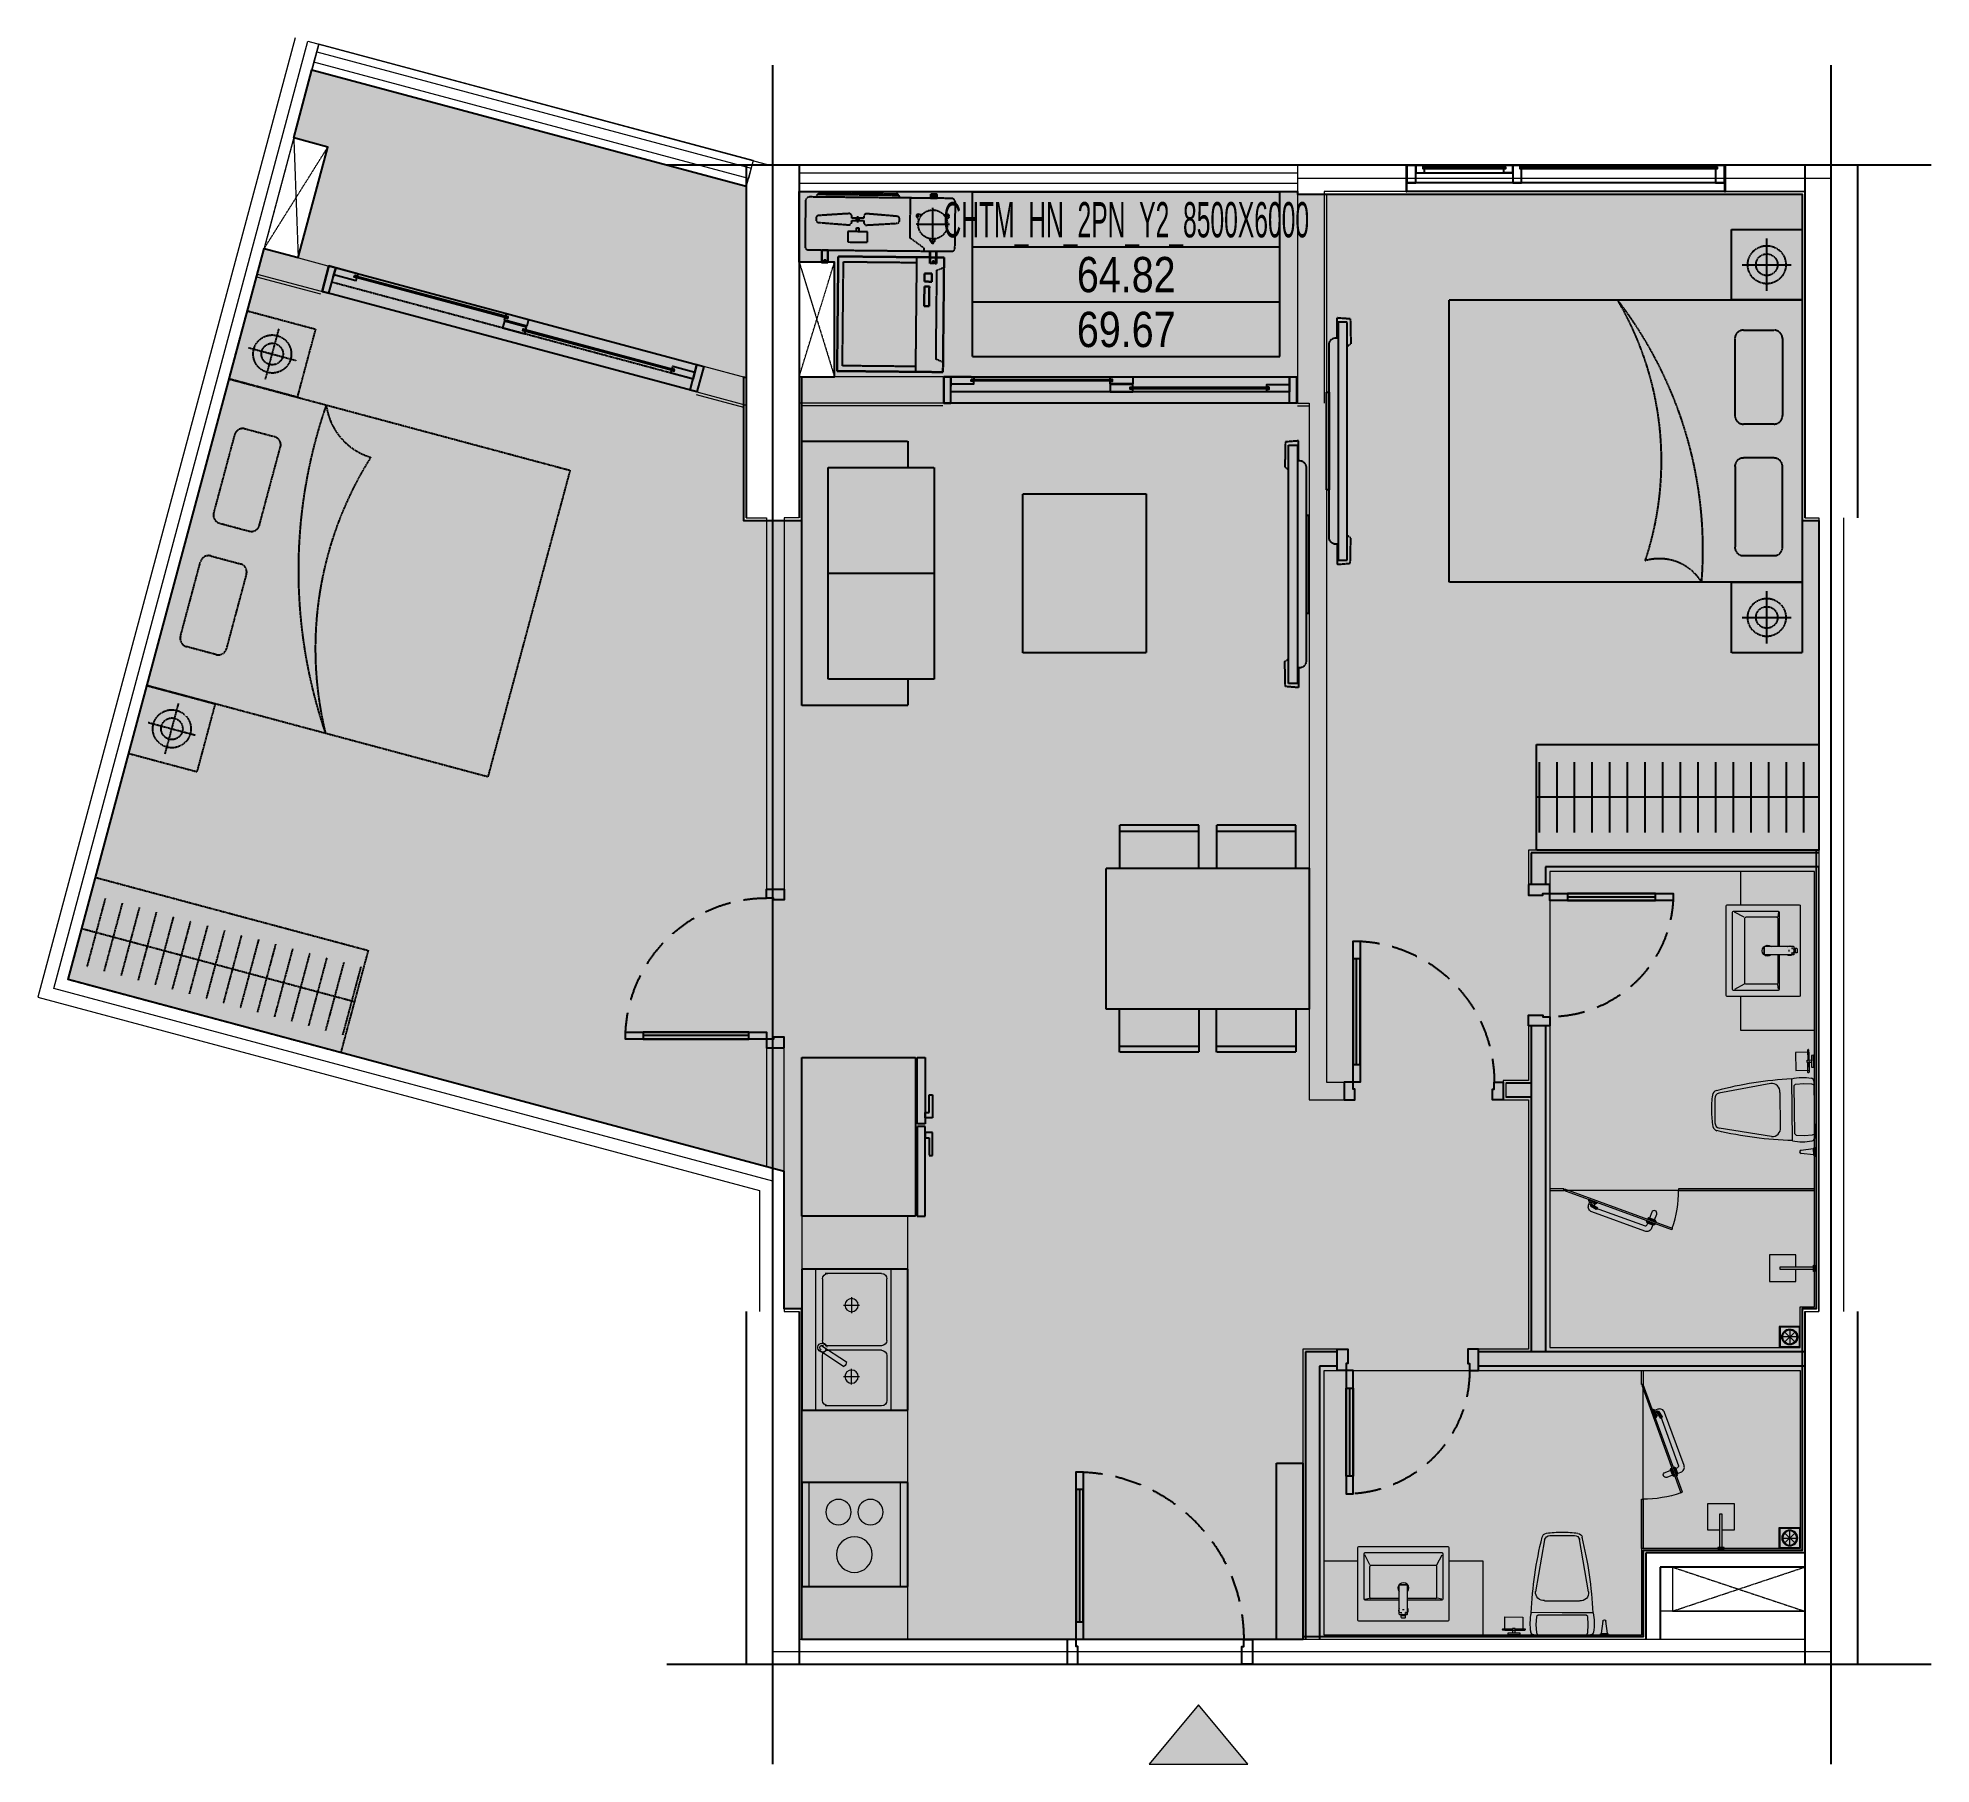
# Model space of a CAD drawing. Header units: millimetres. Extents: x -4041 to 6692, y -567 to 9221.
import ezdxf
from ezdxf.enums import TextEntityAlignment as Align

# ---------------------------------------------------------------- set-up
doc = ezdxf.new("R2010")
doc.units = ezdxf.units.MM
doc.linetypes.add('3PN B$0$HIDDENX2', pattern=[0.75, 0.5, -0.25])
doc.linetypes.add('HIDDEN', pattern=[9.525, 6.35, -3.175])
doc.layers.get('0').update_dxf_attribs({"color": 231})
doc.layers.get('DefPoints').update_dxf_attribs({"color": 191})
doc.layers.add('2PN_Y', color=7, linetype='Continuous', true_color=0xb8c7d1)
doc.layers.add('A-AREA-SPACE', color=130, linetype='Continuous', plot=False)
for name, color, linetype in [('A-CONC', 2, 'Continuous'), ('A-DOOR', 142, 'Continuous'), ('A-FURN', 251, 'HIDDEN'), ('A-WALL', 1, 'Continuous')]:
    doc.layers.add(name, color=color, linetype=linetype)
for name, color, linetype, lineweight in [('A-EQPM', 127, 'Continuous', 9), ('A-FNSH', 253, 'Continuous', 9), ('A-Hatch mau co cau', 7, 'Continuous', 9), ('A-HIDD', 45, 'HIDDEN', 9), ('A-RAIL', 153, 'Continuous', 9), ('A-WALL-INT', 31, 'Continuous', 20), ('A-WALL-PRTN', 6, 'Continuous', 9)]:
    doc.layers.add(name, color=color, linetype=linetype, lineweight=lineweight)
doc.styles.add('VTK_Arial', font='arial.ttf', dxfattribs={"width": 0.8})

# ---------------------------------------------------------------- blocks, each defined once
blk = doc.blocks.new('DT-CAN')
at = {"layer": 'DefPoints'}
for p, q in [((-871, 0), (871, 0)), ((-871, -934), (-871, 0)), ((871, -934), (871, 0)), ((-871, -311), (871, -311)), ((-871, -623), (871, -623)), ((-871, -934), (871, -934))]:
    blk.add_line(p, q, dxfattribs=at)
at = {"layer": 'DefPoints', "color": 7, "style": 'VTK_Arial', "width": 0.5}
blk.add_attdef('LOAICAN', text='', height=200, dxfattribs=at).set_placement((0, -258), align=Align.CENTER)
at = {"layer": 'DefPoints', "color": 5, "style": 'VTK_Arial', "width": 0.8}
blk.add_attdef('DT-TT', text='', height=200, dxfattribs=at).set_placement((0, -569), align=Align.CENTER)
at = {"layer": 'DefPoints', "color": 6, "style": 'VTK_Arial', "width": 0.8}
blk.add_attdef('DT-TIM', text='', height=200, dxfattribs=at).set_placement((0, -880), align=Align.CENTER)
blk = doc.blocks.new('A$C99de5d64')
at = {"layer": 'A-Hatch mau co cau', "true_color": 0xb30000}
h = blk.add_hatch(color=12, dxfattribs=at)
h.dxf.hatch_style = 1
h.paths.add_polyline_path([(-174.8, 210), (0, 0), (175.2, 210)])
at = {"layer": 'A-Hatch mau co cau', "color": 12, "true_color": 0xb30000}
blk.add_lwpolyline([(-174.8, 210), (0, 0), (175.2, 210)], close=True, dxfattribs=at)
blk = doc.blocks.new('*U89')
blk.add_line((2549, 150), (0, 150))
for points in [[(0, 150), (2549, 150), (2549, 0), (0, 0)], [(0, 105), (2549, 105), (2549, 45), (0, 45)]]:
    blk.add_lwpolyline(points, close=True)
blk = doc.blocks.new('*U90')
blk.add_line((2825, 150), (0, 150))
for points in [[(0, 150), (2825, 150), (2825, 0), (0, 0)], [(0, 105), (2825, 105), (2825, 45), (0, 45)]]:
    blk.add_lwpolyline(points, close=True)
blk = doc.blocks.new('F-PK-BANSOAN-01')
at = {"linetype": 'HIDDEN', "ltscale": 0.3}
blk.add_lwpolyline([(-700, -900), (-700, 0), (0, 0), (0, -900)], close=True, dxfattribs=at)
blk = doc.blocks.new('F-PN-GIUONG-2000X1600')
at = {"linetype": 'HIDDEN', "ltscale": 0.3}
for p, q in [((111, -198), (111, -656)), ((333, -151), (159, -151)), ((380, -656), (380, -198)), ((159, -704), (333, -704)), ((111, -1381), (111, -944)), ((159, -896), (333, -896)), ((380, -944), (380, -1381)), ((333, -1429), (159, -1429))]:
    blk.add_line(p, q, dxfattribs=at)
blk.add_lwpolyline([(2000, 0), (2000, -1600), (0, -1600), (0, 0), (2000, 0)], dxfattribs=at)
for centre, radius, start, end in [((2879, -183), 2317, 175.4814, 217.72), ((809, 149), 282, 212.0382, 286.6668), ((159, -198), 47.8, 90, 180), ((333, -198), 47.8, 0, 90), ((2591, -688), 1794, 161.5628, 210.5744), ((159, -656), 47.8, 180, 270), ((333, -656), 47.8, 270, 0), ((159, -944), 47.8, 90, 180), ((333, -944), 47.8, 0, 90), ((159, -1381), 47.8, 180, 270), ((333, -1381), 47.8, 270, 0)]:
    blk.add_arc(centre, radius, start, end, dxfattribs=at)
blk = doc.blocks.new('F-PN-GIUONG-2000X1800')
at = {"linetype": 'HIDDEN', "ltscale": 0.3}
for p, q in [((111, -298), (111, -756)), ((333, -251), (159, -251)), ((380, -756), (380, -298)), ((159, -804), (333, -804)), ((111, -1481), (111, -1044)), ((159, -996), (333, -996)), ((380, -1044), (380, -1481)), ((333, -1529), (159, -1529))]:
    blk.add_line(p, q, dxfattribs=at)
blk.add_lwpolyline([(2000, 0), (2000, -1800), (0, -1800), (0, 0), (2000, 0)], dxfattribs=at)
for centre, radius, start, end in [((3425, -206), 2863, 175.8647, 213.8198), ((899, 135), 356, 202.3222, 268.4967), ((159, -298), 47.8, 90, 180), ((333, -298), 47.8, 0, 90), ((2828, -825), 2030, 162.6746, 208.6994), ((159, -756), 47.8, 180, 270), ((333, -756), 47.8, 270, 0), ((159, -1044), 47.8, 90, 180), ((333, -1044), 47.8, 0, 90), ((159, -1481), 47.8, 180, 270), ((333, -1481), 47.8, 270, 0)]:
    blk.add_arc(centre, radius, start, end, dxfattribs=at)
blk = doc.blocks.new('*U24')
at = {"linetype": 'HIDDEN', "ltscale": 0.3}
for p, q in [((-750, -150), (-750, -1350)), ((-150, -150), (-750, -150)), ((-150, -1350), (-150, -150)), ((-150, -750), (-750, -750)), ((-750, -1350), (-150, -1350))]:
    blk.add_line(p, q, dxfattribs=at)
blk.add_lwpolyline([(-600, -1350), (-600, -1500), (0, -1500), (0, 0), (-600, 0), (-600, -150)], dxfattribs=at)
blk = doc.blocks.new('F-PK-TV-01')
at = {"linetype": 'HIDDEN', "ltscale": 0.3}
for points in [[(0, -114), (0, 0), (-74, -6), (-77, -148), (-56, -165)], [(0, -1285), (0, -1399), (-74, -1393), (-77, -1251), (-56, -1234)]]:
    blk.add_lwpolyline(points, dxfattribs=at)
for points in [[(-6, -1375), (-56, -1375), (-56, -25), (-6, -25)], [(60, -423), (46, -423), (46, -977), (60, -977)]]:
    blk.add_lwpolyline(points, close=True, dxfattribs=at)
blk.add_lwpolyline([(-6, -1285), (7, -1285, 0.414214), (46, -1247), (46, -152, 0.414214), (7, -114), (-6, -114)], format="xyb", close=True, dxfattribs=at)
blk = doc.blocks.new('E-VS-VOISENTAM-01')
at = {"color": 0}
blk.add_lwpolyline([(-105, -8), (-105, -75), (-255, -75), (-255, 75), (-105, 75), (-105, 7)], dxfattribs=at)
for points in [[(-195, -8), (-6, -8), (-6, 7), (-195, 7)], [(-6, -18), (0, -18), (0, 18), (-6, 18)]]:
    blk.add_lwpolyline(points, close=True, dxfattribs=at)
blk = doc.blocks.new('E-VS-LAVABO-01')
at = {"extrusion": (0, 0, -1)}
for p, q in [((-260, 86), (-260, 494)), ((-254, 500), (254, 500)), ((-225, 206), (-225, 459)), ((-219, 465), (219, 465)), ((-190, 398), (-219, 454)), ((190, 398), (219, 454)), ((225, 459), (225, 206)), ((260, 494), (260, 86)), ((-190, 213), (-190, 389)), ((-184, 395), (184, 395)), ((190, 213), (190, 389)), ((-22, 284), (22, 284)), ((-24, 200), (-219, 200)), ((-218, 203), (-192, 208)), ((-24, 208), (-184, 208)), ((-25, 150), (-26, 150)), ((-24, 150), (-24, 152)), ((-15, 128), (-13, 128)), ((-12, 124), (-12, 128)), ((-12, 100), (-12, 114)), ((-10, 116), (-7, 116)), ((7, 116), (-7, 116)), ((5, 145), (-5, 145)), ((7, 116), (10, 116)), ((12, 124), (13, 124)), ((12, 100), (12, 114)), ((13, 126), (15, 126)), ((15, 124), (15, 124)), ((184, 208), (24, 208)), ((219, 200), (24, 200)), ((26, 150), (25, 150)), ((218, 203), (192, 208)), ((254, 80), (-254, 80)), ((10, 98), (-10, 98))]:
    blk.add_line(p, q, dxfattribs=at)
for p, q in [((-260, 420), (-450, 420)), ((-450, 420), (-450, 0)), ((450, 420), (260, 420)), ((450, 0), (450, 420)), ((-450, 0), (450, 0))]:
    blk.add_line(p, q)
at = {"extrusion": (0, 0, -1), "flags": 128}
for points in [[(24, 119), (24, 282), (24, 282)], [(-24, 119), (-24, 282), (-24, 282)], [(-22, 117), (-16, 117), (16, 117), (22, 117)], [(12, 115), (14, 116), (16, 117)], [(13, 129), (15, 129), (15, 128), (13, 128), (13, 124), (15, 124), (15, 124), (13, 124), (15, 124)], [(11, 114), (10, 114), (-10, 114), (-11, 114)], [(10, 108), (0, 108), (-10, 108)], [(-16, 117), (-14, 116), (-12, 115)]]:
    blk.add_lwpolyline(points, dxfattribs=at)
for points in [[(22, 284), (-22, 284)], [(-12, 129), (-12, 124), (-13, 124), (-13, 126), (-15, 126), (-15, 124), (-15, 124), (-15, 129), (-15, 129), (-15, 127), (-13, 127), (-13, 129)]]:
    blk.add_lwpolyline(points, close=True, dxfattribs=at)
at = {"extrusion": (0, 0, -1)}
for centre, radius, start, end in [((254, 494), 6, 0, 90), ((219, 459), 6, 0, 90), ((-219, 459), 6, 90, 180), ((-254, 494), 6, 90, 180), ((184, 389), 6, 0, 90), ((-184, 389), 6, 90, 180), ((0, 265), 31, 320.6269, 219.3731), ((22, 282), 1.99, 0.2151, 90.2135), ((-22, 282), 1.99, 89.7865, 179.7849), ((219, 206), 6, 270, 0), ((184, 213), 6, 270, 0), ((0, 140), 27.5, 330.7771, 28.2841), ((0, 140), 26.5, 334.9124, 24.2207), ((22, 119), 2, 270, 0), ((13, 128), 0.298, 89.7865, 179.7849), ((13, 124), 0.298, 180.2151, 270.2135), ((13, 124), 0.298, 180.2151, 270.2135), ((10, 114), 2, 40.2156, 90), ((10, 114), 2, 0, 39.6447), ((11, 113), 1.5, 0, 90), ((11, 110), 1.5, 270, 0), ((-10, 114), 2, 90, 139.5327), ((-11, 113), 1.5, 90, 180), ((-11, 110), 1.5, 180, 270), ((-10, 114), 2, 140.3628, 180), ((-22, 119), 2, 180, 270), ((0, 140), 27.5, 151.6482, 209.2229), ((0, 140), 26.5, 154.6839, 205.0876), ((-184, 213), 6, 180, 270), ((-219, 206), 6, 180, 270), ((254, 86), 6, 270, 0), ((10, 100), 2, 270, 0), ((-10, 100), 2, 180, 270), ((-254, 86), 6, 180, 270)]:
    blk.add_arc(centre, radius, start, end, dxfattribs=at)
for centre, major_axis, start_param, end_param in [((-22, 282), (2, 0), 1.570796, 3.141593), ((22, 282), (-2, 0), 3.141593, 4.712389)]:
    blk.add_ellipse(centre, major_axis=major_axis, ratio=0.984382, start_param=start_param, end_param=end_param)
for points, knots in [([(-24, 151), (-24, 151), (-24, 151), (-24, 153), (-24, 154), (-24, 156), (-24, 158), (-24, 159), (-24, 160)], [0, 0, 0, 0, 0.170042, 0.387138, 0.569985, 0.748798, 0.931358, 1, 1, 1, 1]), ([(-10, 108), (-11, 108), (-11, 108), (-11, 108), (-11, 108), (-11, 108), (-11, 108)], [0, 0, 0, 0, 0.250855, 0.500152, 0.749125, 1, 1, 1, 1]), ([(10, 108), (11, 108), (11, 108), (11, 108), (11, 108), (11, 108), (11, 108)], [0, 0, 0, 0, 0.250855, 0.500152, 0.749125, 1, 1, 1, 1]), ([(24, 151), (24, 151), (24, 151), (24, 153), (24, 154), (24, 156), (24, 158), (24, 159), (24, 160)], [0, 0, 0, 0, 0.170042, 0.387138, 0.569985, 0.748798, 0.931358, 1, 1, 1, 1])]:
    blk.add_open_spline(points, degree=3, knots=knots)
blk = doc.blocks.new('E-VS-BONCAU-01')
for p, q in [((-146, -14), (-140, 1)), ((-149, -57), (-146, -14)), ((-146, -104), (-149, -57)), ((-137, -112), (-146, -104)), ((145, -105), (136, -113)), ((145, -15), (148, -58)), ((148, -58), (145, -105)), ((213, -1), (265, -1)), ((222, -10), (257, -10)), ((230, -79), (222, -10)), ((257, -10), (248, -79)), ((0, -126), (-176, -126)), ((0, -113), (-137, -112)), ((-100, -194), (98, -195)), ((136, -113), (0, -113)), ((0, -126), (0, -126)), ((175, -127), (0, -126)), ((-151, -245), (-101, -540)), ((149, -246), (97, -541)), ((-71, -564), (-2, -565)), ((-2, -565), (67, -565))]:
    blk.add_line(p, q)
for points in [[(-307, -12), (-240, -12), (-240, 0), (-307, 0)], [(-325, -101), (-223, -101), (-223, -24), (-325, -24)], [(-281, -36), (-281, -12), (-266, -12), (-266, -36)]]:
    blk.add_lwpolyline(points, close=True)
for points in [[(160, -1), (0, 0), (-160, 1)], [(140, -1), (145, -15)]]:
    blk.add_lwpolyline(points)
for points in [[(-337, -33), (-281, -33), (-281, -27), (-337, -27, 1)], [(-211, -33), (-266, -33), (-266, -27), (-211, -27, -1)]]:
    blk.add_lwpolyline(points, format="xyb", close=True)
for centre, radius, start, end in [((225, 3), 12.8, 195.9303, 253.6299), ((239, -79), 8.72, 179.7801, 359.7801), ((253, 3), 12.8, 285.9303, 343.6299)]:
    blk.add_arc(centre, radius, start, end)
for centre, major_axis, ratio, start_param, end_param in [((-160, -18), (-12.9, -12.8), 1, 3.926991, 5.363819), ((-160, -18), (-12.9, -12.8), 1, 3.926991, 5.363819), ((-160, -18), (-12.9, -12.8), 1, 3.926991, 5.363819), ((160, -19), (-12.9, -12.8), 1, 2.490163, 3.926991), ((160, -19), (-12.9, -12.8), 1, 2.490163, 3.926991), ((-310, -60), (-492, 12), 0.754969, 2.992228, 3.290957), ((1639, -88), (-276, 1956), 0.917923, 1.461172, 1.68042), ((-106, -240), (-32.1, 32.3), 1, 5.374496, 7.190108), ((104, -240), (-32.3, -32.1), 1, 2.23467, 4.050282), ((-86, -546), (-22.1, -22), 1, -0.518895, 0.614897), ((-86, -546), (-22.1, -22), 1, -0.518895, 0.614897), ((-71, -533), (-21.8, 21.9), 1, 0.993435, 2.351364), ((-10, -28), (-394, -391), 1, 0.641923, 0.802984), ((-10, -28), (-394, -391), 1, 0.641923, 0.802984), ((10, -28), (-391, 394), 1, 2.338609, 2.49967), ((10, -28), (-391, 394), 1, 2.338609, 2.49967), ((67, -534), (-21.8, 21.9), 1, 2.361025, 3.718954), ((82, -546), (-22.1, -22), 1, 0.955899, 2.089692), ((82, -546), (-22.1, -22), 1, 0.955899, 2.089692)]:
    blk.add_ellipse(centre, major_axis=major_axis, ratio=ratio, start_param=start_param, end_param=end_param)
at = {"extrusion": (0, 0, -1)}
for centre, major_axis, ratio, start_param, end_param in [((309, -62), (492, 8), 0.754969, 2.992228, 3.290957), ((-1640, -75), (-291, -1954), 0.917923, 4.602765, 4.822013)]:
    blk.add_ellipse(centre, major_axis=major_axis, ratio=ratio, start_param=start_param, end_param=end_param, dxfattribs=at)
blk = doc.blocks.new('E-CHUNG-GATHOATSAN-01')
at = {"ltscale": 2}
for p, q in [((100, 60), (20, 60)), ((88, 88), (32, 32)), ((88, 32), (32, 88)), ((60, 20), (60, 100))]:
    blk.add_line(p, q, dxfattribs=at)
for points in [[(120, 120), (0, 120), (0, 0), (120, 0)], [(115, 115), (5, 115), (5, 5), (115, 5)]]:
    blk.add_lwpolyline(points, close=True, dxfattribs=at)
for radius in [45, 40]:
    blk.add_circle((60, 60), radius, dxfattribs=at)
blk = doc.blocks.new('*U29')
at = {"linetype": 'HIDDEN', "ltscale": 0.3}
for p, q in [((86, 500), (86, 101)), ((186, 500), (186, 101)), ((286, 500), (286, 101)), ((386, 500), (386, 101)), ((486, 500), (486, 101)), ((586, 500), (586, 101)), ((686, 500), (686, 101)), ((786, 500), (786, 101)), ((886, 500), (886, 101)), ((986, 500), (986, 101)), ((1086, 500), (1086, 101)), ((1186, 500), (1186, 101)), ((1286, 500), (1286, 101)), ((1386, 500), (1386, 101)), ((1486, 500), (1486, 101)), ((1586, 500), (1586, 101)), ((0, 300), (1600, 300))]:
    blk.add_line(p, q, dxfattribs=at)
blk.add_lwpolyline([(0, 0), (1600, 0), (1600, 600), (0, 600)], close=True, dxfattribs=at)
blk = doc.blocks.new('F-PN-DONGIUONG-01')
at = {"linetype": 'HIDDEN', "ltscale": 0.3}
for p, q in [((-200, -348), (-200, -52)), ((-339, -200), (-61, -200))]:
    blk.add_line(p, q, dxfattribs=at)
blk.add_lwpolyline([(0, -400), (-400, -400), (-400, 0), (0, 0)], close=True, dxfattribs=at)
for radius in [108, 61.3]:
    blk.add_circle((-200, -200), radius, dxfattribs=at)
blk = doc.blocks.new('*U32')
at = {"linetype": 'HIDDEN', "ltscale": 0.3}
for p, q in [((75, 644), (75, 400)), ((525, 644), (75, 644)), ((525, 400), (525, 644)), ((1075, 644), (625, 644)), ((625, 644), (625, 400)), ((1075, 400), (1075, 644)), ((75, 609), (525, 609)), ((625, 609), (1075, 609)), ((1150, 400), (0, 400)), ((0, 400), (0, -400)), ((1150, -400), (1150, 400)), ((0, -400), (1150, -400)), ((75, -644), (75, -400)), ((525, -400), (525, -644)), ((625, -644), (625, -400)), ((1075, -400), (1075, -644)), ((525, -609), (75, -609)), ((1075, -609), (625, -609)), ((525, -644), (75, -644)), ((1075, -644), (625, -644))]:
    blk.add_line(p, q, dxfattribs=at)
blk = doc.blocks.new('*U45')
at = {"linetype": 'HIDDEN', "ltscale": 0.3}
blk.add_line((1960, 85), (40, 85), dxfattribs=at)
for p, q in [((158, 15), (158, 24)), ((1061, 60), (1061, 69))]:
    blk.add_line(p, q)
blk.add_lwpolyline([(0, 0), (2000, 0), (2000, 150), (0, 150)], close=True)
for points in [[(40, 54), (40, 0), (0, 0), (0, 150), (40, 150), (40, 0), (40, 0), (40, 54)], [(1960, 54), (1960, 0), (2000, 0), (2000, 150), (1960, 150), (1960, 0), (1960, 0), (1960, 54)], [(155, 0), (40, 0), (40, 10), (40, 10), (40, 40), (155, 40), (162, 40), (170, 40), (170, 25), (155, 25), (155, 15)], [(155, 0), (162, 0), (170, 0), (170, 15), (155, 15)], [(158, 15), (954, 15), (954, 24), (158, 24)], [(1072, 45), (942, 45), (942, 45), (942, 45), (942, 85), (1057, 85), (1064, 85), (1072, 85), (1072, 70), (1057, 70), (1057, 60), (1072, 60), (1072, 45)], [(942, 0), (1072, 0), (1072, 0), (1072, 0), (1072, 40), (957, 40), (950, 40), (942, 40), (942, 25), (957, 25), (957, 15), (942, 15), (942, 0)], [(1061, 60), (1842, 60), (1842, 69), (1061, 69)], [(1960, 45), (1960, 45), (1960, 85), (1845, 85), (1838, 85), (1830, 85), (1830, 70), (1845, 70), (1845, 60)], [(1845, 60), (1830, 60), (1830, 45), (1960, 45), (1960, 45), (1960, 45), (1960, 45)]]:
    blk.add_lwpolyline(points)
blk = doc.blocks.new('*U118')
at = {"linetype": 'HIDDEN', "ltscale": 0.3}
blk.add_line((2160, 85), (40, 85), dxfattribs=at)
for p, q in [((158, 15), (158, 24)), ((1161, 60), (1161, 69))]:
    blk.add_line(p, q)
blk.add_lwpolyline([(0, 0), (2200, 0), (2200, 150), (0, 150)], close=True)
for points in [[(40, 54), (40, 0), (0, 0), (0, 150), (40, 150), (40, 0), (40, 0), (40, 54)], [(2160, 54), (2160, 0), (2200, 0), (2200, 150), (2160, 150), (2160, 0), (2160, 0), (2160, 54)], [(155, 0), (40, 0), (40, 10), (40, 10), (40, 40), (155, 40), (162, 40), (170, 40), (170, 25), (155, 25), (155, 15)], [(155, 0), (162, 0), (170, 0), (170, 15), (155, 15)], [(158, 15), (1054, 15), (1054, 24), (158, 24)], [(1172, 45), (1042, 45), (1042, 45), (1042, 45), (1042, 85), (1157, 85), (1164, 85), (1172, 85), (1172, 70), (1157, 70), (1157, 60), (1172, 60), (1172, 45)], [(1042, 0), (1172, 0), (1172, 0), (1172, 0), (1172, 40), (1057, 40), (1050, 40), (1042, 40), (1042, 25), (1057, 25), (1057, 15), (1042, 15), (1042, 0)], [(1161, 60), (2042, 60), (2042, 69), (1161, 69)], [(2160, 45), (2160, 45), (2160, 85), (2045, 85), (2038, 85), (2030, 85), (2030, 70), (2045, 70), (2045, 60)], [(2045, 60), (2030, 60), (2030, 45), (2160, 45), (2160, 45), (2160, 45), (2160, 45)]]:
    blk.add_lwpolyline(points)
blk = doc.blocks.new('*U43')
blk.add_line((0, -150), (1800, -150))
at = {"ltscale": 2000}
for points in [[(0, 0), (0, -150), (-5, -150), (-5, 0)], [(1805, 0), (1805, -150), (1800, -150), (1800, 0)]]:
    blk.add_lwpolyline(points, close=True, dxfattribs=at)
for points in [[(1800, 0), (0, 0), (0, -100), (1800, -100)], [(0, 0), (50, 0), (50, -100), (0, -100)], [(1150, 0), (1200, 0), (1200, -100), (1150, -100)], [(1200, 0), (1750, 0), (1750, -45), (1200, -45)], [(1250, 0), (1200, 0), (1200, -45), (1250, -45)], [(1700, 0), (1750, 0), (1750, -45), (1700, -45)], [(1750, 0), (1800, 0), (1800, -100), (1750, -100)], [(40, -10), (1160, -10), (1160, -20), (40, -20)], [(1240, -10), (1710, -10), (1710, -20), (1240, -20)]]:
    blk.add_lwpolyline(points, close=True)
blk = doc.blocks.new('*U94')
blk.add_line((-100, -70), (-850, -70))
for points in [[(140, 0), (140, -60), (40, -60), (40, -50), (0, -50), (0, 0)], [(0, -50), (-950, -50), (-950, -90), (0, -90)], [(-100, -50), (-100, -90), (-850, -90), (-850, -50)], [(140, -1050), (140, -990), (40, -990), (40, -1000), (0, -1000), (0, -1050)]]:
    blk.add_lwpolyline(points, close=True)
at = {"linetype": '3PN B$0$HIDDENX2', "ltscale": 300}
blk.add_arc((0, -50), 950, 180, 270, dxfattribs=at)
blk = doc.blocks.new('*U48')
blk.add_line((-100, -70), (-700, -70))
for points in [[(100, 0), (100, -60), (40, -60), (40, -50), (0, -50), (0, 0)], [(0, -50), (-800, -50), (-800, -90), (0, -90)], [(-100, -50), (-100, -90), (-700, -90), (-700, -50)], [(100, -900), (100, -840), (40, -840), (40, -850), (0, -850), (0, -900)]]:
    blk.add_lwpolyline(points, close=True)
at = {"linetype": '3PN B$0$HIDDENX2', "ltscale": 300}
blk.add_arc((0, -50), 800, 180, 270, dxfattribs=at)
blk = doc.blocks.new('*U47')
blk.add_line((-100, -70), (-600, -70))
for points in [[(120, 0), (120, -60), (40, -60), (40, -50), (0, -50), (0, 0)], [(0, -50), (-700, -50), (-700, -90), (0, -90)], [(-100, -50), (-100, -90), (-600, -90), (-600, -50)], [(120, -800), (120, -740), (40, -740), (40, -750), (0, -750), (0, -800)]]:
    blk.add_lwpolyline(points, close=True)
at = {"linetype": '3PN B$0$HIDDENX2', "ltscale": 300}
blk.add_arc((0, -50), 700, 180, 270, dxfattribs=at)
blk = doc.blocks.new('*U46')
blk.add_line((-100, -70), (-700, -70))
for points in [[(100, 0), (100, -60), (40, -60), (40, -50), (0, -50), (0, 0)], [(0, -50), (-800, -50), (-800, -90), (0, -90)], [(-100, -50), (-100, -90), (-700, -90), (-700, -50)], [(100, -900), (100, -840), (40, -840), (40, -850), (0, -850), (0, -900)]]:
    blk.add_lwpolyline(points, close=True)
at = {"linetype": '3PN B$0$HIDDENX2', "ltscale": 300}
blk.add_arc((0, -50), 800, 180, 270, dxfattribs=at)
blk = doc.blocks.new('*U91')
blk.add_line((-100, 70), (-600, 70))
for points in [[(120, 800), (120, 740), (40, 740), (40, 750), (0, 750), (0, 800)], [(0, 50), (-700, 50), (-700, 90), (0, 90)], [(-100, 50), (-100, 90), (-600, 90), (-600, 50)], [(120, 0), (120, 60), (40, 60), (40, 50), (0, 50), (0, 0)]]:
    blk.add_lwpolyline(points, close=True)
at = {"linetype": '3PN B$0$HIDDENX2', "ltscale": 300}
blk.add_arc((0, 50), 700, 90, 180, dxfattribs=at)
blk = doc.blocks.new('*U27')
at = {"linetype": 'HIDDEN', "ltscale": 0.3}
for p, q in [((650, 0), (0, 0)), ((0, 0), (0, -600)), ((0, 0), (0, -444)), ((0, 0), (650, 0)), ((650, -600), (650, 0)), ((650, 0), (650, -444)), ((30, -30), (620, -30)), ((30, -444), (30, -30)), ((620, -30), (620, -444)), ((0, -600), (0, -444)), ((650, -444), (0, -444)), ((620, -444), (30, -444)), ((373, -490), (373, -518)), ((484, -490), (373, -490)), ((373, -518), (484, -518)), ((484, -518), (484, -490)), ((512, -490), (512, -532)), ((558, -490), (512, -490)), ((512, -532), (558, -532)), ((558, -532), (558, -490)), ((650, -600), (650, -444)), ((0, -600), (650, -600)), ((0, -600), (650, -600)), ((56, -600), (72, -560)), ((72, -560), (578, -560)), ((578, -560), (594, -600))]:
    blk.add_line(p, q, dxfattribs=at)
for points in [[(650, -600), (0, -600), (0, 0), (650, 0)], [(650, -600), (0, -600), (0, -444), (0, 0), (650, 0), (650, -444)], [(30, -444), (30, -30), (620, -30), (620, -444)], [(484, -518), (373, -518), (373, -490), (484, -490)], [(558, -532), (512, -532), (512, -490), (558, -490)]]:
    blk.add_lwpolyline(points, close=True, dxfattribs=at)
blk = doc.blocks.new('E-CHUNG-CUCNONG-DH')
at = {"linetype": 'HIDDEN', "ltscale": 0.3}
for p, q in [((302, 304), (302, 323)), ((293, 314), (312, 314)), ((298, 57), (298, 246)), ((-127, 158), (-127, 194)), ((392, 151), (203, 151)), ((221, 195), (205, 205)), ((218, 208), (208, 192)), ((374, 195), (390, 205)), ((387, 192), (377, 208)), ((288, 54), (307, 54)), ((298, 63), (298, 44)), ((-302, -61), (-321, -61)), ((-312, -52), (-312, -71)), ((293, -61), (312, -61)), ((302, -52), (302, -71))]:
    blk.add_line(p, q, dxfattribs=at)
for points in [[(-364, 300), (-358, 314, -0.306678), (-345, 323), (90, 323, -0.306678), (103, 314), (109, 300)], [(219, 177), (206, 194, -0.677033), (215, 209), (236, 206)], [(359, 206), (380, 209, -0.677033), (389, 194), (376, 177)], [(314, 70), (306, 50, -0.677033), (289, 50), (281, 70)]]:
    blk.add_lwpolyline(points, format="xyb", dxfattribs=at)
for points in [[(283, 300), (321, 300), (321, 323), (283, 323)], [(-183, 47), (-72, 47), (-72, 106), (-183, 106)], [(283, 0), (321, 0), (321, -71), (283, -71)], [(-293, 0), (-331, 0), (-331, -71), (-293, -71)]]:
    blk.add_lwpolyline(points, close=True, dxfattribs=at)
for points in [[(286, 323), (286, 300)], [(318, 323), (318, 300)], [(103, 314), (-358, 314)], [(250, 0), (250, 16), (170, 73), (170, 300)], [(-134, 106), (-134, 128), (-121, 128), (-121, 106)], [(-328, -71), (-328, 0)], [(-296, -71), (-296, 0)], [(286, -71), (286, 0)], [(318, -71), (318, 0)]]:
    blk.add_lwpolyline(points, dxfattribs=at)
blk.add_lwpolyline([(-406, 0), (406, 0, 0.414214), (425, 19), (425, 276, 0.414214), (401, 300), (-401, 300, 0.414214), (-425, 276), (-425, 19, 0.414214)], format="xyb", close=True, dxfattribs=at)
for centre, radius in [((298, 151), 82.6), ((302, 314), 4.72), ((-312, -61), 4.72), ((302, -61), 4.72)]:
    blk.add_circle(centre, radius, dxfattribs=at)
blk.add_arc((-127, 257), 75.6, 61.0445, 118.9555, dxfattribs=at)
for points, weights, knots in [([(-162, 193), (-162, 188), (-162, 183), (-148, 183), (-134, 183), (-134, 176), (-134, 169), (-148, 169), (-162, 169), (-162, 164), (-162, 159), (-162, 152), (-167, 148), (-171, 144), (-177, 144), (-264, 150), (-351, 156), (-364, 158), (-364, 171), (-364, 176), (-364, 181), (-364, 194), (-351, 195), (-264, 202), (-177, 208), (-171, 208), (-167, 204), (-162, 200), (-162, 193)], [1, 1, 1, 1, 1, 1, 1, 1, 1, 1, 1, 0.916058650995, 1, 0.916058650995, 1, 1, 1, 0.734760240583, 1, 1, 1, 0.734760240583, 1, 1, 1, 0.916058650995, 1, 0.916058650995, 1], [0, 0, 0, 1, 1, 2, 2, 3, 3, 4, 4, 5, 5, 5.825313, 5.825313, 6.650626, 6.650626, 7.650626, 7.650626, 9.141593, 9.141593, 10.141593, 10.141593, 11.632559, 11.632559, 12.632559, 12.632559, 13.457872, 13.457872, 14.283185, 14.283185, 14.283185]), ([(96, 156), (9, 150), (-78, 144), (-84, 144), (-88, 148), (-93, 152), (-93, 159), (-93, 164), (-93, 169), (-107, 169), (-121, 169), (-121, 176), (-121, 183), (-107, 183), (-93, 183), (-93, 188), (-93, 193), (-93, 200), (-88, 204), (-84, 208), (-78, 208), (9, 202), (96, 195), (109, 194), (109, 181), (109, 176), (109, 171), (109, 158), (96, 156)], [1, 1, 1, 0.916058650995, 1, 0.916058650995, 1, 1, 1, 1, 1, 1, 1, 1, 1, 1, 1, 0.916058650995, 1, 0.916058650995, 1, 1, 1, 0.734760240583, 1, 1, 1, 0.734760240583, 1], [0, 0, 0, 1, 1, 1.825313, 1.825313, 2.650626, 2.650626, 3.650626, 3.650626, 4.650626, 4.650626, 5.650626, 5.650626, 6.650626, 6.650626, 7.650626, 7.650626, 8.475939, 8.475939, 9.301253, 9.301253, 10.301253, 10.301253, 11.792219, 11.792219, 12.792219, 12.792219, 14.283185, 14.283185, 14.283185])]:
    blk.add_rational_spline(points, weights, degree=2, knots=knots, dxfattribs=at)
blk = doc.blocks.new('*U51')
for p, q in [((0, -1500), (0, -80)), ((0, -1500), (0, -100)), ((-103, -271), (-78, -228)), ((-72, -267), (-55, -220)), ((-175, -548), (-192, -595)), ((-158, -555), (-175, -602))]:
    blk.add_line(p, q)
for points in [[(0, 0), (0, -80), (10, -80), (10, 0), (0, 0)], [(-100, -273), (-75, -230), (-78, -228), (-87, -230), (-106, -263), (-103, -271), (-100, -273)], [(-68, -268), (-51, -221), (-55, -220), (-63, -223), (-76, -259), (-72, -267), (-68, -268)], [(-171, -550), (-188, -597), (-192, -595), (-196, -588), (-183, -552), (-175, -548), (-171, -550)], [(-162, -553), (-179, -600), (-175, -602), (-167, -598), (-154, -562), (-158, -555), (-162, -553)], [(0, -730), (0, -1500), (10, -1500), (10, -730), (0, -730)]]:
    blk.add_lwpolyline(points)
blk.add_lwpolyline([(0, -80), (9, -83), (-213, -694), (-222, -691)], close=True)
for points in [[(-194, -584), (-213, -577, -0.414214), (-231, -539), (-121, -238, -0.414214), (-83, -220), (-64, -227), (-74, -255), (-84, -252, 0.414214), (-97, -258), (-199, -540, 0.414214), (-193, -552), (-184, -556), (-194, -584)], [(-166, -594), (-133, -606, 1), (-123, -578), (-156, -566), (-166, -594)]]:
    blk.add_lwpolyline(points, format="xyb")
at = {"ltscale": 5}
blk.add_arc((0, -80), 650, 250.8717, 270.3104, dxfattribs=at)
blk = doc.blocks.new('*U50')
for p, q in [((0, -1010), (0, -80)), ((0, -1010), (0, -100)), ((-103, -271), (-78, -228)), ((-72, -267), (-55, -220)), ((-175, -548), (-192, -595)), ((-158, -555), (-175, -602))]:
    blk.add_line(p, q)
for points in [[(0, 0), (0, -80), (10, -80), (10, 0), (0, 0)], [(-100, -273), (-75, -230), (-78, -228), (-87, -230), (-106, -263), (-103, -271), (-100, -273)], [(-68, -268), (-51, -221), (-55, -220), (-63, -223), (-76, -259), (-72, -267), (-68, -268)], [(-171, -550), (-188, -597), (-192, -595), (-196, -588), (-183, -552), (-175, -548), (-171, -550)], [(-162, -553), (-179, -600), (-175, -602), (-167, -598), (-154, -562), (-158, -555), (-162, -553)], [(0, -730), (0, -1010), (10, -1010), (10, -730), (0, -730)]]:
    blk.add_lwpolyline(points)
blk.add_lwpolyline([(0, -80), (9, -83), (-213, -694), (-222, -691)], close=True)
for points in [[(-194, -584), (-213, -577, -0.414214), (-231, -539), (-121, -238, -0.414214), (-83, -220), (-64, -227), (-74, -255), (-84, -252, 0.414214), (-97, -258), (-199, -540, 0.414214), (-193, -552), (-184, -556), (-194, -584)], [(-166, -594), (-133, -606, 1), (-123, -578), (-156, -566), (-166, -594)]]:
    blk.add_lwpolyline(points, format="xyb")
at = {"ltscale": 5}
blk.add_arc((0, -80), 650, 250.8717, 270.3104, dxfattribs=at)
blk = doc.blocks.new('*U122')
at = {"linetype": 'HIDDEN', "ltscale": 0.3, "extrusion": (0, 0, -1)}
for p, q in [((0, 700), (376, 700)), ((0, 654), (0, 700)), ((376, 654), (0, 654)), ((0, 0), (0, 645)), ((0, 645), (900, 645)), ((212, 740), (343, 740)), ((212, 721), (212, 740)), ((312, 721), (212, 721)), ((312, 700), (312, 721)), ((343, 700), (312, 700)), ((343, 740), (343, 700)), ((376, 700), (376, 654)), ((900, 700), (392, 700)), ((392, 700), (392, 654)), ((392, 654), (900, 654)), ((556, 740), (425, 740)), ((425, 740), (425, 700)), ((425, 700), (456, 700)), ((456, 700), (456, 721)), ((456, 721), (556, 721)), ((556, 721), (556, 740)), ((900, 654), (900, 700)), ((900, 645), (900, 0)), ((900, 0), (0, 0))]:
    blk.add_line(p, q, dxfattribs=at)
blk = doc.blocks.new('E-BEP-BEP-03LO')
at = {"ltscale": 0.3}
blk.add_lwpolyline([(560, -590), (40, -590), (40, 0), (560, 0)], close=True, dxfattribs=at)
for centre, radius in [((298, -181), 101), ((208, -422), 72), ((389, -422), 72)]:
    blk.add_circle(centre, radius, dxfattribs=at)
at = {"layer": 'DefPoints', "color": 250, "linetype": 'HIDDEN', "ltscale": 0.3}
blk.add_lwpolyline([(0, 0), (600, 0), (600, -590), (0, -590)], close=True, dxfattribs=at)
blk = doc.blocks.new('E-BEP-BORUABAT-02')
at = {"ltscale": 0.3}
for p, q in [((25, -452), (25, -132)), ((55, -117), (405, -117)), ((435, -452), (435, -132)), ((460, -452), (460, -132)), ((745, -117), (490, -117)), ((775, -452), (775, -132)), ((405, -482), (56, -482)), ((490, -482), (744, -482))]:
    blk.add_line(p, q, dxfattribs=at)
at = {"ltscale": 0.3, "extrusion": (-1.67159e-29, -3.30872e-24, -1)}
for p, q in [((160, -282), (250, -282)), ((205, -237), (205, -327)), ((655, -282), (565, -282)), ((610, -237), (610, -327))]:
    blk.add_line(p, q, dxfattribs=at)
at = {"ltscale": 0.3}
blk.add_lwpolyline([(800, -507), (0, -507), (0, -77), (800, -77)], close=True, dxfattribs=at)
for points in [[(457, -94), (552, -239)], [(527, -253), (433, -108)]]:
    blk.add_lwpolyline(points, dxfattribs=at)
for centre in [(205, -282), (610, -282)]:
    blk.add_circle(centre, 37.5, dxfattribs=at)
for centre, radius, start, end in [((445, -116), 25.7, 331.8915, 264.7733), ((445, -116), 14.2, 29.7349, 209.7349), ((55, -147), 30, 89.9997, 179.9997), ((405, -147), 30.1, 0.1202, 89.9498), ((490, -147), 30.1, 90.0496, 179.8793), ((745, -147), 30, 359.9997, 89.9997), ((528, -226), 26.9, 267.8441, 331.6257), ((55, -452), 30.4, 180.8098, 270.1366), ((404, -451), 30.8, 270.6184, 358.5045), ((491, -451), 30.8, 181.4949, 269.381), ((745, -452), 30.4, 269.8628, 359.1896)]:
    blk.add_arc(centre, radius, start, end, dxfattribs=at)
at = {"layer": 'DefPoints', "color": 250, "linetype": 'HIDDEN', "ltscale": 0.3}
blk.add_lwpolyline([(800, -600), (0, -600), (0, 0), (800, 0)], close=True, dxfattribs=at)
blk = doc.blocks.new('*U52')
at = {"ltscale": 0.3}
blk.add_lwpolyline([(600, 2400), (0, 2400), (0, 0), (600, 0)], close=True, dxfattribs=at)
blk = doc.blocks.new('F-PN-TUGIAY-01')
at = {"linetype": 'HIDDEN', "ltscale": 0.3}
blk.add_lwpolyline([(0, -1000), (150, -1000), (150, 0), (0, 0)], close=True, dxfattribs=at)

msp = doc.modelspace()

# ---------------------------------------------------------------- hatches: boundary and pattern name
at = {"layer": '2PN_Y'}
h = msp.add_hatch(color=256, dxfattribs=at)
h.dxf.hatch_style = 1
h.paths.add_polyline_path([(-2487, 9040), (-25, 8381), (-25, 7294), (-40, 7298), (-40, 6485), (290, 6485), (290, 7300), (475, 7300), (475, 7950), (275, 7950), (275, 8350), (3100, 8350), (3100, 8335), (5960, 8335), (5960, 6485), (6055, 6485), (6055, 4615), (6040, 4615), (6040, 2015), (5960, 2015), (5960, 645), (5060, 645), (5060, 155), (3130, 155), (3130, 140), (290, 140), (290, 2015), (190, 2015), (190, 2794), (-3869, 3881), (-2758, 8026), (-2565, 7975), (-2397, 8602), (-2590, 8654)])

# ---------------------------------------------------------------- linework, layer by layer
at = {"layer": 'A-AREA-SPACE'}
msp.add_lwpolyline([(-2487, 9040), (-25, 8381), (-25, 7294), (-40, 7298), (-40, 6485), (290, 6485), (290, 7300), (475, 7300), (475, 7950), (275, 7950), (275, 8350), (3100, 8350), (3100, 8335), (5960, 8335), (5960, 6485), (6055, 6485), (6055, 4615), (6040, 4615), (6040, 2015), (5960, 2015), (5960, 645), (5060, 645), (5060, 155), (3130, 155), (3130, 140), (290, 140), (290, 2015), (190, 2015), (190, 2794), (-3869, 3881), (-2758, 8026), (-2565, 7975), (-2397, 8602), (-2590, 8654)], close=True, dxfattribs=at)
at = {"layer": 'A-CONC', "ltscale": 0.3}
for p, q in [((-25, 8500), (-25, 6500)), ((-25, 8500), (-25, 6500)), ((275, 8500), (275, 6500)), ((275, 8500), (275, 6500)), ((5975, 8500), (5975, 6500)), ((6275, 8500), (6275, 6500)), ((-25, 2000), (-25, 0)), ((275, 2000), (275, 0)), ((5975, 2000), (5975, 0)), ((6275, 2000), (6275, 0))]:
    msp.add_line(p, q, dxfattribs=at)
at = {"layer": 'A-FNSH'}
for p, q in [((3720, 8350), (3250, 8350)), ((3250, 8350), (3250, 7150)), ((3720, 8335), (3265, 8335)), ((3265, 8335), (3265, 7150)), ((5520, 8350), (5975, 8350)), ((5520, 8335), (5960, 8335)), ((5960, 8335), (5960, 6485)), ((5975, 8350), (5975, 6500)), ((-2801, 7867), (-2439, 7770)), ((-2797, 7881), (-2435, 7784)), ((-309, 7199), (-40, 7127)), ((-305, 7214), (-25, 7139)), ((-40, 7127), (-40, 6485)), ((-25, 7139), (-25, 6500)), ((1090, 7150), (275, 7150)), ((275, 7150), (275, 6500)), ((1090, 7135), (290, 7135)), ((290, 7135), (290, 6485)), ((3100, 7150), (3165, 7150)), ((3100, 7135), (3165, 7135)), ((-40, 6485), (90, 6485)), ((-25, 6500), (90, 6500)), ((275, 6500), (190, 6500)), ((290, 6485), (190, 6485)), ((5960, 6485), (6055, 6485)), ((5975, 6500), (6055, 6500)), ((6055, 4615), (4410, 4615)), ((4410, 4615), (4410, 4420)), ((6055, 4600), (4425, 4600)), ((4425, 4600), (4425, 4420)), ((6055, 4520), (4505, 4520)), ((4505, 4520), (4505, 4420)), ((6055, 2000), (6055, 4520)), ((6030, 4495), (4530, 4495)), ((4530, 4495), (4530, 4420)), ((6030, 2025), (6030, 4495)), ((4530, 4330), (4530, 3670)), ((4410, 3620), (4410, 3310)), ((4425, 3620), (4425, 3295)), ((4505, 3620), (4505, 1770)), ((4530, 3620), (4530, 1795)), ((4410, 3310), (4265, 3310)), ((4265, 3310), (4265, 3200)), ((4425, 3295), (4280, 3295)), ((4280, 3295), (4280, 3215)), ((4265, 3200), (4410, 3200)), ((4280, 3215), (4425, 3215)), ((4410, 3200), (4410, 1785)), ((4425, 3215), (4425, 1770)), ((190, 2015), (290, 2015)), ((190, 2000), (275, 2000)), ((275, 2000), (275, 140)), ((290, 2015), (290, 140)), ((5950, 1795), (5950, 2025)), ((5950, 2025), (6030, 2025)), ((5975, 1770), (5975, 2000)), ((5975, 2000), (6055, 2000)), ((3325, 1785), (3130, 1785)), ((3130, 1785), (3130, 140)), ((3325, 1770), (3145, 1770)), ((3145, 1770), (3145, 140)), ((4410, 1785), (4125, 1785)), ((4425, 1770), (4125, 1770)), ((4505, 1770), (5975, 1770)), ((4530, 1795), (5950, 1795)), ((3225, 140), (3225, 1690)), ((3225, 1690), (3325, 1690)), ((3250, 165), (3250, 1665)), ((3250, 1665), (3325, 1665)), ((3415, 1665), (4075, 1665)), ((4125, 1690), (5975, 1690)), ((4125, 1665), (5950, 1665)), ((5950, 1665), (5950, 655)), ((5975, 1690), (5975, 630)), ((5950, 655), (5050, 655)), ((5050, 655), (5050, 165)), ((5975, 630), (5075, 630)), ((5075, 630), (5075, 140)), ((5075, 140), (3225, 140)), ((5050, 165), (3250, 165))]:
    msp.add_line(p, q, dxfattribs=at)
at = {"layer": 'A-HIDD', "lineweight": 5, "ltscale": 0.3}
for points in [[(-2758, 8026), (-2565, 7975), (-2397, 8602), (-2590, 8654)], [(275, 7300), (475, 7300), (475, 7950), (275, 7950)], [(5975, 300), (5975, 550), (5225, 550), (5225, 300)]]:
    msp.add_lwpolyline(points, close=True, dxfattribs=at)
for points in [[(-2758, 8026), (-2397, 8602)], [(-2590, 8654), (-2565, 7975)], [(275, 7950), (475, 7300)], [(275, 7300), (475, 7950)], [(5225, 550), (5975, 300)], [(5225, 300), (5975, 550)]]:
    msp.add_lwpolyline(points, dxfattribs=at)
at = {"layer": 'A-HIDD', "linetype": 'ByBlock', "lineweight": 5, "ltscale": 0.3}
msp.add_lwpolyline([(5975, 300), (5155, 300)], dxfattribs=at)
at = {"layer": 'A-WALL'}
for p, q in [((6055, 4600), (4425, 4600)), ((4425, 4600), (4425, 4420)), ((6055, 4520), (4505, 4520)), ((4505, 4520), (4505, 4420)), ((4425, 3620), (4425, 1770)), ((4505, 3620), (4505, 1770)), ((4425, 3295), (4280, 3295)), ((4425, 3215), (4280, 3215)), ((3325, 1770), (3145, 1770)), ((3145, 1770), (3145, 140)), ((5975, 1770), (4125, 1770)), ((3325, 1690), (3225, 1690)), ((3225, 1690), (3225, 140)), ((5975, 1690), (4125, 1690)), ((5975, 630), (5075, 630)), ((5075, 630), (5075, 140)), ((5975, 550), (5155, 550)), ((5155, 550), (5155, 140))]:
    msp.add_line(p, q, dxfattribs=at)
at = {"layer": 'A-WALL-INT'}
for p, q in [((-2583, 9221), (-4041, 3782)), ((-2448, 9185), (-3869, 3881)), ((3165, 7150), (3165, 3200)), ((3265, 7150), (3265, 3300)), ((90, 6500), (90, 4394)), ((190, 6500), (190, 4394)), ((6055, 6500), (6055, 2000)), ((6195, 6500), (6195, 2000)), ((90, 4394), (90, 4394)), ((190, 4394), (190, 4394)), ((-3869, 3881), (190, 2794)), ((-4041, 3782), (50, 2686)), ((3265, 3300), (3365, 3300)), ((3165, 3200), (3365, 3200)), ((190, 2794), (190, 2000)), ((50, 2686), (50, 2000)), ((1795, 140), (275, 140)), ((5975, 140), (2845, 140)), ((1795, 0), (275, 0)), ((5975, 0), (2845, 0))]:
    msp.add_line(p, q, dxfattribs=at)
msp.add_lwpolyline([(190, 2794), (190, 3494), (90, 3494), (90, 2820)], dxfattribs=at)
at = {"layer": 'A-WALL-PRTN'}
for p, q in [((3720, 8500), (3100, 8500)), ((3100, 8500), (3100, 7150)), ((5975, 8500), (5520, 8500)), ((3720, 8350), (3250, 8350)), ((3250, 8350), (3250, 7150)), ((5975, 8350), (5520, 8350)), ((-2758, 8026), (-2396, 7929)), ((-2797, 7881), (-2435, 7784)), ((1090, 7300), (275, 7300)), ((1090, 7150), (275, 7150))]:
    msp.add_line(p, q, dxfattribs=at)
msp.add_lwpolyline([(-2511, 9202), (109, 8500), (125, 8500), (3100, 8500), (3100, 8425), (6125, 8425), (6125, 70), (125, 70), (125, 2738), (-3950, 3830)], close=True, dxfattribs=at)
msp.add_lwpolyline([(-25, 7294), (-266, 7358), (-305, 7214), (-25, 7139)], dxfattribs=at)
at = {"layer": 'DefPoints', "ltscale": 0.2}
for p, q in [((6692, 8500), (-475, 8500)), ((-475, 0), (6692, 0))]:
    msp.add_line(p, q, dxfattribs=at)
for points in [[(125, -567), (125, 9067)], [(6125, -567), (6125, 9067)]]:
    msp.add_lwpolyline(points, dxfattribs=at)

# ---------------------------------------------------------------- block references
at = {"xscale": 1.600000000000002, "yscale": 1.600000000000002, "zscale": 1.600000000000002, "rotation": 180}
msp.add_blockref('A$C99de5d64', (2539, -231), dxfattribs=at)
at = {"layer": 'A-DOOR', "linetype": 'HIDDEN', "xscale": -1}
msp.add_blockref('*U43', (5520, 8500), dxfattribs=at)
at = {"layer": 'A-DOOR', "xscale": -1}
for name, p, rotation in [('*U118', (-2391, 7928), 165.000000000012), ('*U45', (1095, 7300), 180)]:
    msp.add_blockref(name, p, dxfattribs=dict(at, rotation=rotation))
at = {"layer": 'A-DOOR', "ltscale": 0.3, "xscale": -1}
msp.add_blockref('*U47', (4530, 4420), dxfattribs=at)
for name, p, rotation in [('*U46', (90, 3494), 180), ('*U48', (3365, 3300), 90), ('*U91', (3325, 1665), 270), ('*U94', (1795, 140), 90)]:
    msp.add_blockref(name, p, dxfattribs=dict(at, rotation=rotation))
at = {"layer": 'A-EQPM', "linetype": 'HIDDEN'}
for name, p, rotation in [('E-VS-LAVABO-01', (6030, 4045), 90), ('E-VS-BONCAU-01', (6030, 3145), 270.9566201192316), ('*U52', (890, 2540), 180), ('E-CHUNG-GATHOATSAN-01', (5950, 1795), 90), ('E-VS-VOISENTAM-01', (5500, 655), 270)]:
    msp.add_blockref(name, p, dxfattribs=dict(at, rotation=rotation))
at = {"layer": 'A-EQPM', "rotation": 90}
msp.add_blockref('*U51', (4530, 2685), dxfattribs=at)
at = {"layer": 'A-EQPM', "linetype": 'HIDDEN', "xscale": -1}
for name, p, rotation in [('E-VS-VOISENTAM-01', (6030, 2245), 180), ('E-VS-BONCAU-01', (4600, 165), 179.7801430631159)]:
    msp.add_blockref(name, p, dxfattribs=dict(at, rotation=rotation))
at = {"layer": 'A-EQPM', "xscale": -1}
for name, p, rotation in [('E-BEP-BORUABAT-02', (290, 2240), 90), ('E-BEP-BEP-03LO', (290, 440), 180)]:
    msp.add_blockref(name, p, dxfattribs=dict(at, rotation=rotation))
msp.add_blockref('*U50', (5060, 1665), dxfattribs=at)
at = {"layer": 'A-EQPM', "linetype": 'HIDDEN', "xscale": -1}
for name, p in [('E-CHUNG-GATHOATSAN-01', (5950, 655)), ('E-VS-LAVABO-01', (3700, 165))]:
    msp.add_blockref(name, p, dxfattribs=at)
at = {"layer": 'A-FURN', "linetype": 'HIDDEN', "rotation": 359.4222066834466}
msp.add_blockref('E-CHUNG-CUCNONG-DH', (733, 8015), dxfattribs=at)
at = {"layer": 'A-FURN', "linetype": 'HIDDEN'}
for p in [(5960, 8135), (5960, 6135)]:
    msp.add_blockref('F-PN-DONGIUONG-01', p, dxfattribs=at)
at = {"layer": 'A-FURN', "xscale": 0.999997834390043, "yscale": 0.999997834390043, "zscale": 0.999997834390043, "rotation": 89.42220668344659}
msp.add_blockref('*U27', (490, 7332), dxfattribs=at)
at = {"layer": 'A-FURN'}
for name, p, rotation in [('F-PN-GIUONG-2000X1600', (5960, 6135), 180), ('F-PK-BANSOAN-01', (1542, 5735), 180), ('*U122', (290, 3440), 269.9999999999999)]:
    msp.add_blockref(name, p, dxfattribs=dict(at, rotation=rotation))
at = {"layer": 'A-FURN', "linetype": 'HIDDEN', "extrusion": (-2.53574e-08, -4.68983e-08, 1), "rotation": 345.0000000762262}
for p in [(-2467, 7570, 0), (-3036, 5445, 0)]:
    msp.add_blockref('F-PN-DONGIUONG-01', p, dxfattribs=at)
at = {"layer": 'A-FURN', "xscale": -1}
for name, p in [('F-PK-TV-01', (3325, 7635)), ('*U24', (290, 6935)), ('*U29', (6055, 4615))]:
    msp.add_blockref(name, p, dxfattribs=at)
at = {"layer": 'A-FURN', "extrusion": (-6.17428e-09, 2.4694e-08, 1), "rotation": 345.0000000762428}
msp.add_blockref('F-PN-GIUONG-2000X1800', (-2956, 7287, 0), dxfattribs=at)
at = {"layer": 'A-FURN'}
msp.add_blockref('F-PK-TV-01', (3105, 6936), dxfattribs=at)
at = {"layer": 'A-FURN', "xscale": -1, "rotation": 180}
for name, p in [('*U32', (2015, 4113)), ('F-PN-TUGIAY-01', (2980, 140))]:
    msp.add_blockref(name, p, dxfattribs=at)
at = {"layer": 'A-FURN', "extrusion": (-6.17428e-09, -4.68983e-08, 1), "xscale": -1, "rotation": 165.0000003849992}
msp.add_blockref('*U29', (-3714, 4461, 0), dxfattribs=at)
at = {"layer": 'A-RAIL', "linetype": 'HIDDEN', "rotation": 345.0000000000005}
msp.add_blockref('*U89', (-2487, 9040), dxfattribs=at)
at = {"layer": 'A-RAIL', "linetype": 'HIDDEN'}
msp.add_blockref('*U90', (275, 8350), dxfattribs=at)
at = {"layer": 'DefPoints'}
msp.add_blockref('DT-CAN', (2129, 8348), dxfattribs=at).add_auto_attribs({'DT-TIM': '69.67', 'DT-TT': '64.82', 'LOAICAN': 'CHTM_HN_2PN_Y2_8500X6000'})

doc.saveas('drawing.dxf')
